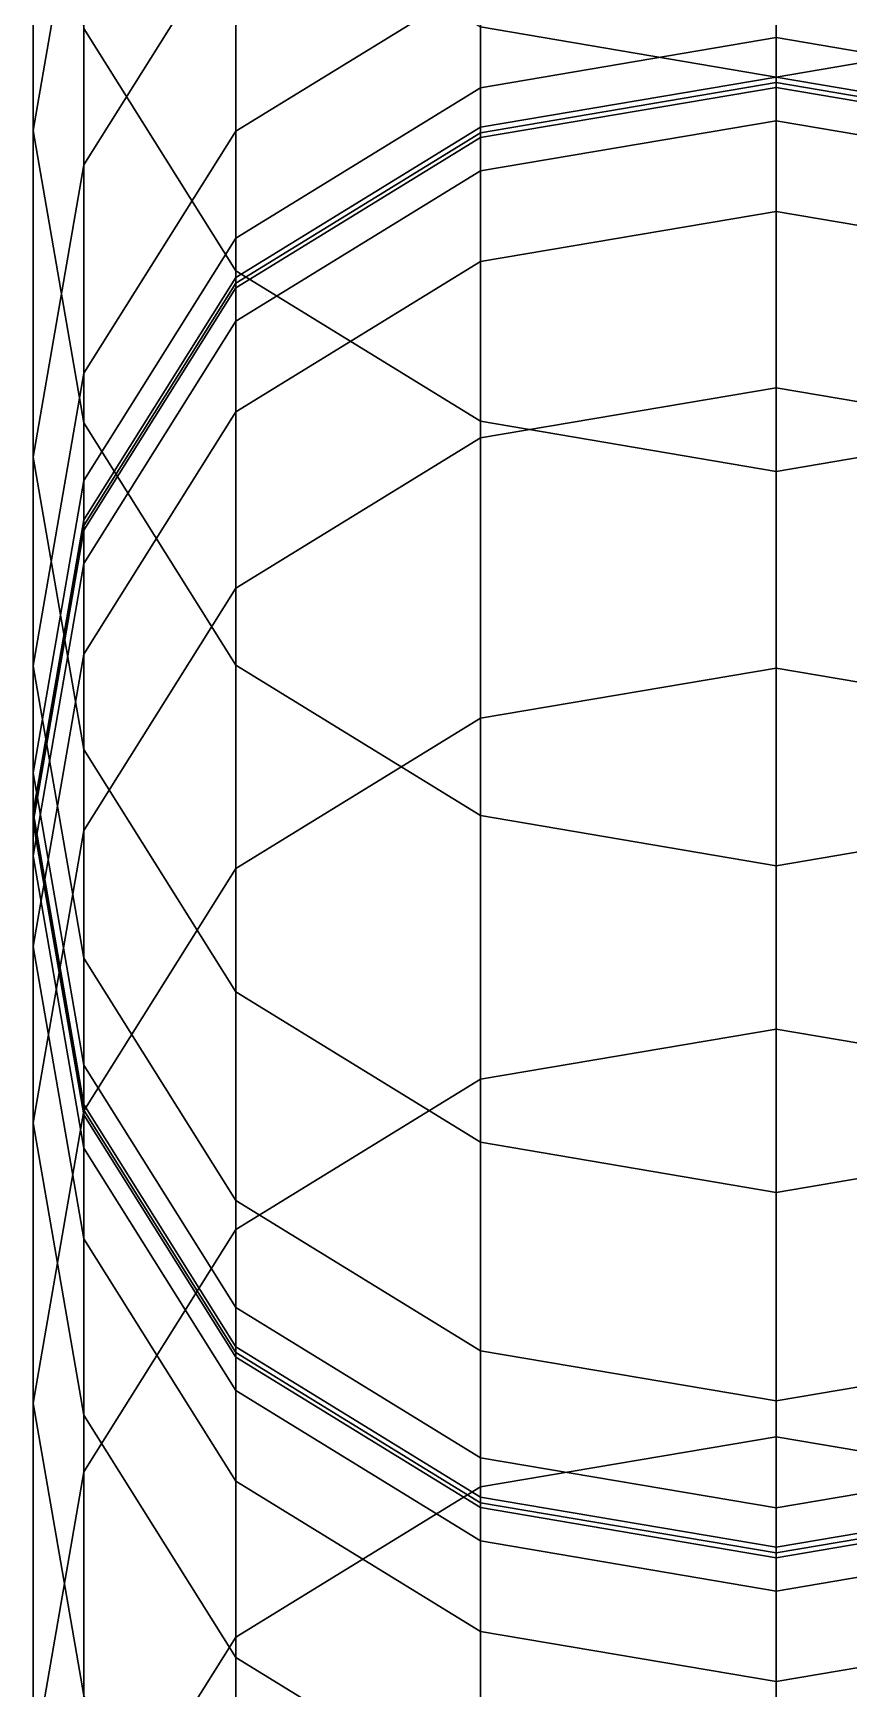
# Model space of a CAD drawing. Extents: x -10238 to 5481, y -20281 to 6451.
# Drawn here: x -10238 to -7785, y -4668 to 308 of the extents above; entities that cross this region are included whole.
import ezdxf

# ---------------------------------------------------------------- set-up
doc = ezdxf.new("R2010")
doc.units = 0

msp = doc.modelspace()

# ---------------------------------------------------------------- linework, layer by layer
for points in [[(-10238.167969, 15.104223, -256462.5), (-10085.824219, 893.703003, -256462.5), (-10085.824219, 2078.598877, -253745.828125), (-10238.167969, 1200, -253745.828125)], [(-10085.824219, -88.067825, -259216.671875), (-9628.792969, 639.914063, -259216.671875), (-9628.792969, 1621.684937, -256462.5), (-10085.824219, 893.703003, -256462.5)], [(-9628.792969, -406.580688, -253745.828125), (-10085.824219, 321.401215, -253745.828125), (-10085.824219, 1506.296997, -251022.921875), (-9628.792969, 778.315125, -251022.921875)], [(-8003.794434, 175.847305, -251022.921875), (-8892.46582, 326.464264, -251022.921875), (-8892.46582, 1308.235107, -248250), (-8003.794434, 1157.618164, -248250)], [(-7115.123535, 326.464264, -251022.921875), (-8003.794434, 175.847305, -251022.921875), (-8003.794434, 1157.618164, -248250), (-7115.123535, 1308.235107, -248250)], [(-10085.824219, -863.494568, -256462.5), (-10238.167969, 15.104223, -256462.5), (-10238.167969, 1200, -253745.828125), (-10085.824219, 321.401215, -253745.828125)], [(-8892.46582, 465.462799, -262039.328125), (-8892.46582, 1091.764893, -259216.671875), (-9628.792969, 639.914063, -259216.671875), (-9628.792969, 13.611956, -262039.328125)], [(-10238.167969, -966.666626, -259216.671875), (-10085.824219, -88.067825, -259216.671875), (-10085.824219, 893.703003, -256462.5), (-10238.167969, 15.104223, -256462.5)], [(-8892.46582, -858.431519, -253745.828125), (-9628.792969, -406.580688, -253745.828125), (-9628.792969, 778.315125, -251022.921875), (-8892.46582, 326.464264, -251022.921875)], [(-10085.824219, -714.369934, -262039.328125), (-9628.792969, 13.611956, -262039.328125), (-9628.792969, 639.914063, -259216.671875), (-10085.824219, -88.067825, -259216.671875)], [(-8003.794434, 294.465149, -264910.40625), (-8003.794434, 616.079773, -262039.328125), (-8892.46582, 465.462799, -262039.328125), (-8892.46582, 143.848206, -264910.40625)], [(-7115.123535, 143.848206, -264910.40625), (-7115.123535, 465.462799, -262039.328125), (-8003.794434, 616.079773, -262039.328125), (-8003.794434, 294.465149, -264910.40625)], [(-8892.46582, 143.848206, -264910.40625), (-8892.46582, 465.462799, -262039.328125), (-9628.792969, 13.611956, -262039.328125), (-9628.792969, -308.002625, -264910.40625)], [(-9628.792969, -1591.47644, -256462.5), (-10085.824219, -863.494568, -256462.5), (-10085.824219, 321.401215, -253745.828125), (-9628.792969, -406.580688, -253745.828125)], [(-8003.794434, -1009.048462, -253745.828125), (-8892.46582, -858.431519, -253745.828125), (-8892.46582, 326.464264, -251022.921875), (-8003.794434, 175.847305, -251022.921875)], [(-7115.123535, -858.431519, -253745.828125), (-8003.794434, -1009.048462, -253745.828125), (-8003.794434, 175.847305, -251022.921875), (-7115.123535, 326.464264, -251022.921875)], [(-8003.794434, 175.975571, -267797.125), (-8003.794434, 294.465149, -264910.40625), (-8892.46582, 143.848206, -264910.40625), (-8892.46582, 25.358625, -267797.125)], [(-7115.123535, 25.358625, -267797.125), (-7115.123535, 143.848206, -264910.40625), (-8003.794434, 294.465149, -264910.40625), (-8003.794434, 175.975571, -267797.125)], [(-8003.794434, 159.048492, -270666.65625), (-8003.794434, 175.975571, -267797.125), (-8892.46582, 25.358625, -267797.125), (-8892.46582, 8.431541, -270666.65625)], [(-8003.794434, 159.048492, -281716.6875), (-8003.794434, 159.048492, -279012.78125), (-8892.46582, 8.431541, -279012.78125), (-8892.46582, 8.431541, -281716.6875)], [(-8003.794434, 159.048492, -279012.78125), (-8003.794434, 159.048492, -276272.90625), (-8892.46582, 8.431541, -276272.90625), (-8892.46582, 8.431541, -279012.78125)], [(-8003.794434, 159.048492, -276272.90625), (-8003.794434, 159.048492, -273492.4375), (-8892.46582, 8.431541, -273492.4375), (-8892.46582, 8.431541, -276272.90625)], [(-8003.794434, 159.048492, -273492.4375), (-8003.794434, 159.048492, -270666.65625), (-8892.46582, 8.431541, -270666.65625), (-8892.46582, 8.431541, -273492.4375)], [(-8003.794434, 144.725571, -284387.25), (-8003.794434, 159.048492, -281716.6875), (-8892.46582, 8.431541, -281716.6875), (-8892.46582, -5.891376, -284387.25)], [(-7115.123535, 8.431541, -270666.65625), (-7115.123535, 25.358625, -267797.125), (-8003.794434, 175.975571, -267797.125), (-8003.794434, 159.048492, -270666.65625)], [(-7115.123535, 8.431541, -281716.6875), (-7115.123535, 8.431541, -279012.78125), (-8003.794434, 159.048492, -279012.78125), (-8003.794434, 159.048492, -281716.6875)], [(-7115.123535, 8.431541, -279012.78125), (-7115.123535, 8.431541, -276272.90625), (-8003.794434, 159.048492, -276272.90625), (-8003.794434, 159.048492, -279012.78125)], [(-7115.123535, 8.431541, -276272.90625), (-7115.123535, 8.431541, -273492.4375), (-8003.794434, 159.048492, -273492.4375), (-8003.794434, 159.048492, -276272.90625)], [(-7115.123535, 8.431541, -273492.4375), (-7115.123535, 8.431541, -270666.65625), (-8003.794434, 159.048492, -270666.65625), (-8003.794434, 159.048492, -273492.4375)], [(-7115.123535, -5.891376, -284387.25), (-7115.123535, 8.431541, -281716.6875), (-8003.794434, 159.048492, -281716.6875), (-8003.794434, 144.725571, -284387.25)], [(-8892.46582, 25.358625, -267797.125), (-8892.46582, 143.848206, -264910.40625), (-9628.792969, -308.002625, -264910.40625), (-9628.792969, -426.492218, -267797.125)], [(-8003.794434, 44.465157, -287018.75), (-8003.794434, 144.725571, -284387.25), (-8892.46582, -5.891376, -284387.25), (-8892.46582, -106.151794, -287018.75)], [(-7115.123535, -106.151794, -287018.75), (-7115.123535, -5.891376, -284387.25), (-8003.794434, 144.725571, -284387.25), (-8003.794434, 44.465157, -287018.75)], [(-10085.824219, -1845.265381, -259216.671875), (-10238.167969, -966.666626, -259216.671875), (-10238.167969, 15.104223, -256462.5), (-10085.824219, -863.494568, -256462.5)], [(-10085.824219, -1035.984497, -264910.40625), (-9628.792969, -308.002625, -264910.40625), (-9628.792969, 13.611956, -262039.328125), (-10085.824219, -714.369934, -262039.328125)], [(-8892.46582, 8.431541, -270666.65625), (-8892.46582, 25.358625, -267797.125), (-9628.792969, -426.492218, -267797.125), (-9628.792969, -443.419312, -270666.65625)], [(-8892.46582, 8.431541, -281716.6875), (-8892.46582, 8.431541, -279012.78125), (-9628.792969, -443.419312, -279012.78125), (-9628.792969, -443.419312, -281716.6875)], [(-8892.46582, 8.431541, -279012.78125), (-8892.46582, 8.431541, -276272.90625), (-9628.792969, -443.419312, -276272.90625), (-9628.792969, -443.419312, -279012.78125)], [(-8892.46582, 8.431541, -276272.90625), (-8892.46582, 8.431541, -273492.4375), (-9628.792969, -443.419312, -273492.4375), (-9628.792969, -443.419312, -276272.90625)], [(-8892.46582, 8.431541, -273492.4375), (-8892.46582, 8.431541, -270666.65625), (-9628.792969, -443.419312, -270666.65625), (-9628.792969, -443.419312, -273492.4375)], [(-8892.46582, -5.891376, -284387.25), (-8892.46582, 8.431541, -281716.6875), (-9628.792969, -443.419312, -281716.6875), (-9628.792969, -457.742218, -284387.25)], [(-8003.794434, -227.670273, -289603.375), (-8003.794434, 44.465157, -287018.75), (-8892.46582, -106.151794, -287018.75), (-8892.46582, -378.287231, -289603.375)], [(-7115.123535, -378.287231, -289603.375), (-7115.123535, -106.151794, -287018.75), (-8003.794434, 44.465157, -287018.75), (-8003.794434, -227.670273, -289603.375)], [(-8892.46582, -106.151794, -287018.75), (-8892.46582, -5.891376, -284387.25), (-9628.792969, -457.742218, -284387.25), (-9628.792969, -558.002686, -287018.75)], [(-10238.167969, -1592.96875, -262039.328125), (-10085.824219, -714.369934, -262039.328125), (-10085.824219, -88.067825, -259216.671875), (-10238.167969, -966.666626, -259216.671875)], [(-8892.46582, -378.287231, -289603.375), (-8892.46582, -106.151794, -287018.75), (-9628.792969, -558.002686, -287018.75), (-9628.792969, -830.138123, -289603.375)], [(-8003.794434, -757.618225, -292133.3125), (-8003.794434, -227.670273, -289603.375), (-8892.46582, -378.287231, -289603.375), (-8892.46582, -908.235168, -292133.3125)], [(-7115.123535, -908.235168, -292133.3125), (-7115.123535, -378.287231, -289603.375), (-8003.794434, -227.670273, -289603.375), (-8003.794434, -757.618225, -292133.3125)], [(-10085.824219, -1154.474121, -267797.125), (-9628.792969, -426.492218, -267797.125), (-9628.792969, -308.002625, -264910.40625), (-10085.824219, -1035.984497, -264910.40625)], [(-8892.46582, -908.235168, -292133.3125), (-8892.46582, -378.287231, -289603.375), (-9628.792969, -830.138123, -289603.375), (-9628.792969, -1360.08606, -292133.3125)], [(-10085.824219, -1171.401245, -270666.65625), (-9628.792969, -443.419312, -270666.65625), (-9628.792969, -426.492218, -267797.125), (-10085.824219, -1154.474121, -267797.125)], [(-10085.824219, -1171.401245, -281716.6875), (-9628.792969, -443.419312, -281716.6875), (-9628.792969, -443.419312, -279012.78125), (-10085.824219, -1171.401245, -279012.78125)], [(-10085.824219, -1171.401245, -279012.78125), (-9628.792969, -443.419312, -279012.78125), (-9628.792969, -443.419312, -276272.90625), (-10085.824219, -1171.401245, -276272.90625)], [(-10085.824219, -1171.401245, -276272.90625), (-9628.792969, -443.419312, -276272.90625), (-9628.792969, -443.419312, -273492.4375), (-10085.824219, -1171.401245, -273492.4375)], [(-10085.824219, -1171.401245, -273492.4375), (-9628.792969, -443.419312, -273492.4375), (-9628.792969, -443.419312, -270666.65625), (-10085.824219, -1171.401245, -270666.65625)], [(-10085.824219, -1185.724121, -284387.25), (-9628.792969, -457.742218, -284387.25), (-9628.792969, -443.419312, -281716.6875), (-10085.824219, -1171.401245, -281716.6875)], [(-8892.46582, -2043.327271, -256462.5), (-9628.792969, -1591.47644, -256462.5), (-9628.792969, -406.580688, -253745.828125), (-8892.46582, -858.431519, -253745.828125)], [(-10085.824219, -1285.984497, -287018.75), (-9628.792969, -558.002686, -287018.75), (-9628.792969, -457.742218, -284387.25), (-10085.824219, -1185.724121, -284387.25)], [(-10085.824219, -1558.119995, -289603.375), (-9628.792969, -830.138123, -289603.375), (-9628.792969, -558.002686, -287018.75), (-10085.824219, -1285.984497, -287018.75)], [(-10238.167969, -1914.583374, -264910.40625), (-10085.824219, -1035.984497, -264910.40625), (-10085.824219, -714.369934, -262039.328125), (-10238.167969, -1592.96875, -262039.328125)], [(-8003.794434, -1600.06604, -294604.6875), (-8003.794434, -757.618225, -292133.3125), (-8892.46582, -908.235168, -292133.3125), (-8892.46582, -1750.683105, -294604.6875)], [(-7115.123535, -1750.683105, -294604.6875), (-7115.123535, -908.235168, -292133.3125), (-8003.794434, -757.618225, -292133.3125), (-8003.794434, -1600.06604, -294604.6875)], [(-10085.824219, -2088.067871, -292133.3125), (-9628.792969, -1360.08606, -292133.3125), (-9628.792969, -830.138123, -289603.375), (-10085.824219, -1558.119995, -289603.375)], [(-9628.792969, -2573.247314, -259216.671875), (-10085.824219, -1845.265381, -259216.671875), (-10085.824219, -863.494568, -256462.5), (-9628.792969, -1591.47644, -256462.5)], [(-8003.794434, -2193.944336, -256462.5), (-8892.46582, -2043.327271, -256462.5), (-8892.46582, -858.431519, -253745.828125), (-8003.794434, -1009.048462, -253745.828125)], [(-7115.123535, -2043.327271, -256462.5), (-8003.794434, -2193.944336, -256462.5), (-8003.794434, -1009.048462, -253745.828125), (-7115.123535, -858.431519, -253745.828125)], [(-8892.46582, -1750.683105, -294604.6875), (-8892.46582, -908.235168, -292133.3125), (-9628.792969, -1360.08606, -292133.3125), (-9628.792969, -2202.533936, -294604.6875)], [(-10085.824219, -2471.567383, -262039.328125), (-10238.167969, -1592.96875, -262039.328125), (-10238.167969, -966.666626, -259216.671875), (-10085.824219, -1845.265381, -259216.671875)], [(-10238.167969, -2033.072876, -267797.125), (-10085.824219, -1154.474121, -267797.125), (-10085.824219, -1035.984497, -264910.40625), (-10238.167969, -1914.583374, -264910.40625)], [(-10238.167969, -2050, -270666.65625), (-10085.824219, -1171.401245, -270666.65625), (-10085.824219, -1154.474121, -267797.125), (-10238.167969, -2033.072876, -267797.125)], [(-10238.167969, -2050, -281716.6875), (-10085.824219, -1171.401245, -281716.6875), (-10085.824219, -1171.401245, -279012.78125), (-10238.167969, -2050, -279012.78125)], [(-10238.167969, -2050, -279012.78125), (-10085.824219, -1171.401245, -279012.78125), (-10085.824219, -1171.401245, -276272.90625), (-10238.167969, -2050, -276272.90625)], [(-10238.167969, -2050, -276272.90625), (-10085.824219, -1171.401245, -276272.90625), (-10085.824219, -1171.401245, -273492.4375), (-10238.167969, -2050, -273492.4375)], [(-10238.167969, -2050, -273492.4375), (-10085.824219, -1171.401245, -273492.4375), (-10085.824219, -1171.401245, -270666.65625), (-10238.167969, -2050, -270666.65625)], [(-10238.167969, -2064.322998, -284387.25), (-10085.824219, -1185.724121, -284387.25), (-10085.824219, -1171.401245, -281716.6875), (-10238.167969, -2050, -281716.6875)], [(-10238.167969, -2164.583252, -287018.75), (-10085.824219, -1285.984497, -287018.75), (-10085.824219, -1185.724121, -284387.25), (-10238.167969, -2064.322998, -284387.25)], [(-10238.167969, -2436.71875, -289603.375), (-10085.824219, -1558.119995, -289603.375), (-10085.824219, -1285.984497, -287018.75), (-10238.167969, -2164.583252, -287018.75)], [(-10085.824219, -2930.515869, -294604.6875), (-9628.792969, -2202.533936, -294604.6875), (-9628.792969, -1360.08606, -292133.3125), (-10085.824219, -2088.067871, -292133.3125)], [(-10238.167969, -2966.666748, -292133.3125), (-10085.824219, -2088.067871, -292133.3125), (-10085.824219, -1558.119995, -289603.375), (-10238.167969, -2436.71875, -289603.375)], [(-8892.46582, -3025.098145, -259216.671875), (-9628.792969, -2573.247314, -259216.671875), (-9628.792969, -1591.47644, -256462.5), (-8892.46582, -2043.327271, -256462.5)], [(-10085.824219, -2793.182129, -264910.40625), (-10238.167969, -1914.583374, -264910.40625), (-10238.167969, -1592.96875, -262039.328125), (-10085.824219, -2471.567383, -262039.328125)], [(-8003.794434, -2684.701416, -297029.15625), (-8003.794434, -1600.06604, -294604.6875), (-8892.46582, -1750.683105, -294604.6875), (-8892.46582, -2835.318359, -297029.15625)], [(-7115.123535, -2835.318359, -297029.15625), (-7115.123535, -1750.683105, -294604.6875), (-8003.794434, -1600.06604, -294604.6875), (-8003.794434, -2684.701416, -297029.15625)], [(-8892.46582, -2835.318359, -297029.15625), (-8892.46582, -1750.683105, -294604.6875), (-9628.792969, -2202.533936, -294604.6875), (-9628.792969, -3287.169189, -297029.15625)], [(-9628.792969, -3199.549316, -262039.328125), (-10085.824219, -2471.567383, -262039.328125), (-10085.824219, -1845.265381, -259216.671875), (-9628.792969, -2573.247314, -259216.671875)], [(-10085.824219, -2911.671631, -267797.125), (-10238.167969, -2033.072876, -267797.125), (-10238.167969, -1914.583374, -264910.40625), (-10085.824219, -2793.182129, -264910.40625)], [(-10085.824219, -2928.598633, -270666.65625), (-10238.167969, -2050, -270666.65625), (-10238.167969, -2033.072876, -267797.125), (-10085.824219, -2911.671631, -267797.125)], [(-10085.824219, -2928.598633, -281716.6875), (-10238.167969, -2050, -281716.6875), (-10238.167969, -2050, -279012.78125), (-10085.824219, -2928.598633, -279012.78125)], [(-10085.824219, -2928.598633, -279012.78125), (-10238.167969, -2050, -279012.78125), (-10238.167969, -2050, -276272.90625), (-10085.824219, -2928.598633, -276272.90625)], [(-10085.824219, -2928.598633, -276272.90625), (-10238.167969, -2050, -276272.90625), (-10238.167969, -2050, -273492.4375), (-10085.824219, -2928.598633, -273492.4375)], [(-10085.824219, -2928.598633, -273492.4375), (-10238.167969, -2050, -273492.4375), (-10238.167969, -2050, -270666.65625), (-10085.824219, -2928.598633, -270666.65625)], [(-10085.824219, -2942.921631, -284387.25), (-10238.167969, -2064.322998, -284387.25), (-10238.167969, -2050, -281716.6875), (-10085.824219, -2928.598633, -281716.6875)], [(-10085.824219, -3043.182129, -287018.75), (-10238.167969, -2164.583252, -287018.75), (-10238.167969, -2064.322998, -284387.25), (-10085.824219, -2942.921631, -284387.25)], [(-10238.167969, -3809.114746, -294604.6875), (-10085.824219, -2930.515869, -294604.6875), (-10085.824219, -2088.067871, -292133.3125), (-10238.167969, -2966.666748, -292133.3125)], [(-8003.794434, -3175.715088, -259216.671875), (-8892.46582, -3025.098145, -259216.671875), (-8892.46582, -2043.327271, -256462.5), (-8003.794434, -2193.944336, -256462.5)], [(-7115.123535, -3025.098145, -259216.671875), (-8003.794434, -3175.715088, -259216.671875), (-8003.794434, -2193.944336, -256462.5), (-7115.123535, -2043.327271, -256462.5)], [(-10085.824219, -3315.317627, -289603.375), (-10238.167969, -2436.71875, -289603.375), (-10238.167969, -2164.583252, -287018.75), (-10085.824219, -3043.182129, -287018.75)], [(-10085.824219, -4015.151123, -297029.15625), (-9628.792969, -3287.169189, -297029.15625), (-9628.792969, -2202.533936, -294604.6875), (-10085.824219, -2930.515869, -294604.6875)], [(-10085.824219, -3845.265625, -292133.3125), (-10238.167969, -2966.666748, -292133.3125), (-10238.167969, -2436.71875, -289603.375), (-10085.824219, -3315.317627, -289603.375)], [(-9628.792969, -3521.163818, -264910.40625), (-10085.824219, -2793.182129, -264910.40625), (-10085.824219, -2471.567383, -262039.328125), (-9628.792969, -3199.549316, -262039.328125)], [(-8892.46582, -3651.400146, -262039.328125), (-9628.792969, -3199.549316, -262039.328125), (-9628.792969, -2573.247314, -259216.671875), (-8892.46582, -3025.098145, -259216.671875)], [(-8003.794434, -3909.96167, -299422.40625), (-8003.794434, -2684.701416, -297029.15625), (-8892.46582, -2835.318359, -297029.15625), (-8892.46582, -4060.578613, -299422.40625)], [(-7115.123535, -4060.578613, -299422.40625), (-7115.123535, -2835.318359, -297029.15625), (-8003.794434, -2684.701416, -297029.15625), (-8003.794434, -3909.96167, -299422.40625)], [(-9628.792969, -3639.653564, -267797.125), (-10085.824219, -2911.671631, -267797.125), (-10085.824219, -2793.182129, -264910.40625), (-9628.792969, -3521.163818, -264910.40625)], [(-8892.46582, -4060.578613, -299422.40625), (-8892.46582, -2835.318359, -297029.15625), (-9628.792969, -3287.169189, -297029.15625), (-9628.792969, -4512.429688, -299422.40625)], [(-10238.167969, -4893.75, -297029.15625), (-10085.824219, -4015.151123, -297029.15625), (-10085.824219, -2930.515869, -294604.6875), (-10238.167969, -3809.114746, -294604.6875)], [(-9628.792969, -3656.580566, -270666.65625), (-10085.824219, -2928.598633, -270666.65625), (-10085.824219, -2911.671631, -267797.125), (-9628.792969, -3639.653564, -267797.125)], [(-9628.792969, -3656.580566, -281716.6875), (-10085.824219, -2928.598633, -281716.6875), (-10085.824219, -2928.598633, -279012.78125), (-9628.792969, -3656.580566, -279012.78125)], [(-9628.792969, -3656.580566, -279012.78125), (-10085.824219, -2928.598633, -279012.78125), (-10085.824219, -2928.598633, -276272.90625), (-9628.792969, -3656.580566, -276272.90625)], [(-9628.792969, -3656.580566, -276272.90625), (-10085.824219, -2928.598633, -276272.90625), (-10085.824219, -2928.598633, -273492.4375), (-9628.792969, -3656.580566, -273492.4375)], [(-9628.792969, -3656.580566, -273492.4375), (-10085.824219, -2928.598633, -273492.4375), (-10085.824219, -2928.598633, -270666.65625), (-9628.792969, -3656.580566, -270666.65625)], [(-9628.792969, -3670.903564, -284387.25), (-10085.824219, -2942.921631, -284387.25), (-10085.824219, -2928.598633, -281716.6875), (-9628.792969, -3656.580566, -281716.6875)], [(-10085.824219, -4687.713379, -294604.6875), (-10238.167969, -3809.114746, -294604.6875), (-10238.167969, -2966.666748, -292133.3125), (-10085.824219, -3845.265625, -292133.3125)], [(-9628.792969, -3771.164063, -287018.75), (-10085.824219, -3043.182129, -287018.75), (-10085.824219, -2942.921631, -284387.25), (-9628.792969, -3670.903564, -284387.25)], [(-8003.794434, -3802.01709, -262039.328125), (-8892.46582, -3651.400146, -262039.328125), (-8892.46582, -3025.098145, -259216.671875), (-8003.794434, -3175.715088, -259216.671875)], [(-7115.123535, -3651.400146, -262039.328125), (-8003.794434, -3802.01709, -262039.328125), (-8003.794434, -3175.715088, -259216.671875), (-7115.123535, -3025.098145, -259216.671875)], [(-9628.792969, -4043.299561, -289603.375), (-10085.824219, -3315.317627, -289603.375), (-10085.824219, -3043.182129, -287018.75), (-9628.792969, -3771.164063, -287018.75)], [(-8892.46582, -3973.014893, -264910.40625), (-9628.792969, -3521.163818, -264910.40625), (-9628.792969, -3199.549316, -262039.328125), (-8892.46582, -3651.400146, -262039.328125)], [(-10085.824219, -5240.411621, -299422.40625), (-9628.792969, -4512.429688, -299422.40625), (-9628.792969, -3287.169189, -297029.15625), (-10085.824219, -4015.151123, -297029.15625)], [(-9628.792969, -4573.247559, -292133.3125), (-10085.824219, -3845.265625, -292133.3125), (-10085.824219, -3315.317627, -289603.375), (-9628.792969, -4043.299561, -289603.375)], [(-8892.46582, -4091.504395, -267797.125), (-9628.792969, -3639.653564, -267797.125), (-9628.792969, -3521.163818, -264910.40625), (-8892.46582, -3973.014893, -264910.40625)], [(-8892.46582, -4108.431641, -270666.65625), (-9628.792969, -3656.580566, -270666.65625), (-9628.792969, -3639.653564, -267797.125), (-8892.46582, -4091.504395, -267797.125)], [(-8892.46582, -4108.431641, -281716.6875), (-9628.792969, -3656.580566, -281716.6875), (-9628.792969, -3656.580566, -279012.78125), (-8892.46582, -4108.431641, -279012.78125)], [(-8892.46582, -4108.431641, -279012.78125), (-9628.792969, -3656.580566, -279012.78125), (-9628.792969, -3656.580566, -276272.90625), (-8892.46582, -4108.431641, -276272.90625)], [(-8892.46582, -4108.431641, -276272.90625), (-9628.792969, -3656.580566, -276272.90625), (-9628.792969, -3656.580566, -273492.4375), (-8892.46582, -4108.431641, -273492.4375)], [(-8892.46582, -4108.431641, -273492.4375), (-9628.792969, -3656.580566, -273492.4375), (-9628.792969, -3656.580566, -270666.65625), (-8892.46582, -4108.431641, -270666.65625)], [(-8892.46582, -4122.754395, -284387.25), (-9628.792969, -3670.903564, -284387.25), (-9628.792969, -3656.580566, -281716.6875), (-8892.46582, -4108.431641, -281716.6875)], [(-8892.46582, -4223.014648, -287018.75), (-9628.792969, -3771.164063, -287018.75), (-9628.792969, -3670.903564, -284387.25), (-8892.46582, -4122.754395, -284387.25)], [(-8003.794434, -4123.631836, -264910.40625), (-8892.46582, -3973.014893, -264910.40625), (-8892.46582, -3651.400146, -262039.328125), (-8003.794434, -3802.01709, -262039.328125)], [(-7115.123535, -3973.014893, -264910.40625), (-8003.794434, -4123.631836, -264910.40625), (-8003.794434, -3802.01709, -262039.328125), (-7115.123535, -3651.400146, -262039.328125)], [(-8892.46582, -4495.150391, -289603.375), (-9628.792969, -4043.299561, -289603.375), (-9628.792969, -3771.164063, -287018.75), (-8892.46582, -4223.014648, -287018.75)], [(-10085.824219, -5772.348633, -297029.15625), (-10238.167969, -4893.75, -297029.15625), (-10238.167969, -3809.114746, -294604.6875), (-10085.824219, -4687.713379, -294604.6875)], [(-9628.792969, -5415.695313, -294604.6875), (-10085.824219, -4687.713379, -294604.6875), (-10085.824219, -3845.265625, -292133.3125), (-9628.792969, -4573.247559, -292133.3125)], [(-8003.794434, -5174.284668, -301800), (-8003.794434, -3909.96167, -299422.40625), (-8892.46582, -4060.578613, -299422.40625), (-8892.46582, -5324.901367, -301800)], [(-7115.123535, -5324.901367, -301800), (-7115.123535, -4060.578613, -299422.40625), (-8003.794434, -3909.96167, -299422.40625), (-8003.794434, -5174.284668, -301800)], [(-8003.794434, -4242.121582, -267797.125), (-8892.46582, -4091.504395, -267797.125), (-8892.46582, -3973.014893, -264910.40625), (-8003.794434, -4123.631836, -264910.40625)], [(-7115.123535, -4091.504395, -267797.125), (-8003.794434, -4242.121582, -267797.125), (-8003.794434, -4123.631836, -264910.40625), (-7115.123535, -3973.014893, -264910.40625)], [(-10238.167969, -6119.010254, -299422.40625), (-10085.824219, -5240.411621, -299422.40625), (-10085.824219, -4015.151123, -297029.15625), (-10238.167969, -4893.75, -297029.15625)], [(-8892.46582, -5025.098633, -292133.3125), (-9628.792969, -4573.247559, -292133.3125), (-9628.792969, -4043.299561, -289603.375), (-8892.46582, -4495.150391, -289603.375)], [(-8892.46582, -5324.901367, -301800), (-8892.46582, -4060.578613, -299422.40625), (-9628.792969, -4512.429688, -299422.40625), (-9628.792969, -5776.752441, -301800)], [(-8003.794434, -4259.04834, -270666.65625), (-8892.46582, -4108.431641, -270666.65625), (-8892.46582, -4091.504395, -267797.125), (-8003.794434, -4242.121582, -267797.125)], [(-8003.794434, -4259.04834, -281716.6875), (-8892.46582, -4108.431641, -281716.6875), (-8892.46582, -4108.431641, -279012.78125), (-8003.794434, -4259.04834, -279012.78125)], [(-8003.794434, -4259.04834, -279012.78125), (-8892.46582, -4108.431641, -279012.78125), (-8892.46582, -4108.431641, -276272.90625), (-8003.794434, -4259.04834, -276272.90625)], [(-8003.794434, -4259.04834, -276272.90625), (-8892.46582, -4108.431641, -276272.90625), (-8892.46582, -4108.431641, -273492.4375), (-8003.794434, -4259.04834, -273492.4375)], [(-8003.794434, -4259.04834, -273492.4375), (-8892.46582, -4108.431641, -273492.4375), (-8892.46582, -4108.431641, -270666.65625), (-8003.794434, -4259.04834, -270666.65625)], [(-8003.794434, -4273.371582, -284387.25), (-8892.46582, -4122.754395, -284387.25), (-8892.46582, -4108.431641, -281716.6875), (-8003.794434, -4259.04834, -281716.6875)], [(-8003.794434, -4373.631836, -287018.75), (-8892.46582, -4223.014648, -287018.75), (-8892.46582, -4122.754395, -284387.25), (-8003.794434, -4273.371582, -284387.25)], [(-7115.123535, -4108.431641, -270666.65625), (-8003.794434, -4259.04834, -270666.65625), (-8003.794434, -4242.121582, -267797.125), (-7115.123535, -4091.504395, -267797.125)], [(-7115.123535, -4108.431641, -281716.6875), (-8003.794434, -4259.04834, -281716.6875), (-8003.794434, -4259.04834, -279012.78125), (-7115.123535, -4108.431641, -279012.78125)], [(-7115.123535, -4108.431641, -279012.78125), (-8003.794434, -4259.04834, -279012.78125), (-8003.794434, -4259.04834, -276272.90625), (-7115.123535, -4108.431641, -276272.90625)], [(-7115.123535, -4108.431641, -276272.90625), (-8003.794434, -4259.04834, -276272.90625), (-8003.794434, -4259.04834, -273492.4375), (-7115.123535, -4108.431641, -273492.4375)], [(-7115.123535, -4108.431641, -273492.4375), (-8003.794434, -4259.04834, -273492.4375), (-8003.794434, -4259.04834, -270666.65625), (-7115.123535, -4108.431641, -270666.65625)], [(-7115.123535, -4122.754395, -284387.25), (-8003.794434, -4273.371582, -284387.25), (-8003.794434, -4259.04834, -281716.6875), (-7115.123535, -4108.431641, -281716.6875)], [(-7115.123535, -4223.014648, -287018.75), (-8003.794434, -4373.631836, -287018.75), (-8003.794434, -4273.371582, -284387.25), (-7115.123535, -4122.754395, -284387.25)], [(-8003.794434, -4645.767578, -289603.375), (-8892.46582, -4495.150391, -289603.375), (-8892.46582, -4223.014648, -287018.75), (-8003.794434, -4373.631836, -287018.75)], [(-7115.123535, -4495.150391, -289603.375), (-8003.794434, -4645.767578, -289603.375), (-8003.794434, -4373.631836, -287018.75), (-7115.123535, -4223.014648, -287018.75)], [(-10085.824219, -6504.734375, -301800), (-9628.792969, -5776.752441, -301800), (-9628.792969, -4512.429688, -299422.40625), (-10085.824219, -5240.411621, -299422.40625)], [(-8003.794434, -5175.715332, -292133.3125), (-8892.46582, -5025.098633, -292133.3125), (-8892.46582, -4495.150391, -289603.375), (-8003.794434, -4645.767578, -289603.375)], [(-7115.123535, -5025.098633, -292133.3125), (-8003.794434, -5175.715332, -292133.3125), (-8003.794434, -4645.767578, -289603.375), (-7115.123535, -4495.150391, -289603.375)], [(-8892.46582, -5867.546387, -294604.6875), (-9628.792969, -5415.695313, -294604.6875), (-9628.792969, -4573.247559, -292133.3125), (-8892.46582, -5025.098633, -292133.3125)]]:
    msp.add_3dface(points)

doc.saveas('drawing.dxf')
